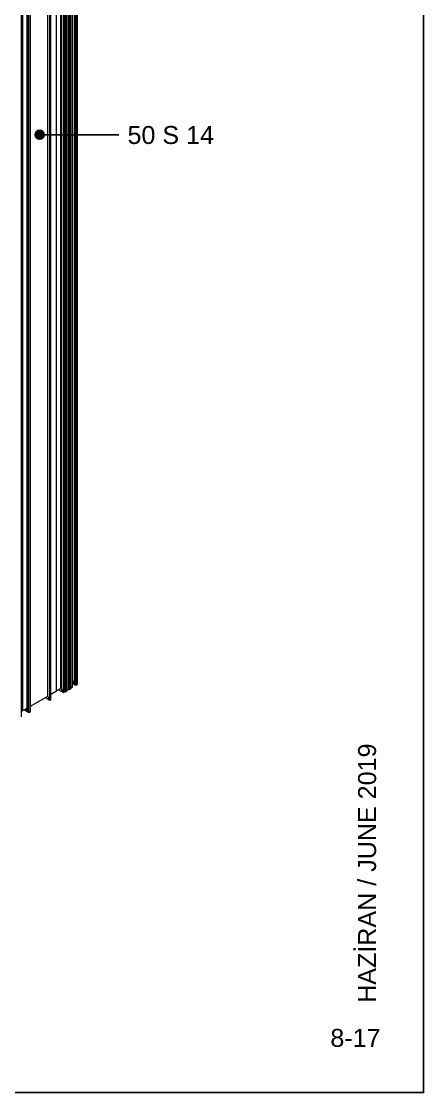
# Model space of a CAD drawing. Header units: millimetres. Extents: x 221 to 2771, y 196 to 840.
# Drawn here: x 1676.5 to 1721.3, y 195.6 to 314.9 of the extents above; entities that cross this region are included whole.
import ezdxf

# ---------------------------------------------------------------- set-up
doc = ezdxf.new("R2010")
doc.units = ezdxf.units.MM
doc.layers.add('antet_k', color=7, linetype='Continuous')
doc.layers.add('yazı_numara_k', color=21, linetype='Continuous')
doc.styles.get("Standard").update_dxf_attribs({"font": 'arial.ttf'})

# ---------------------------------------------------------------- blocks, each defined once
blk = doc.blocks.new('S1.A')
at = {"color": 252}
blk.add_lwpolyline([(2269.17, -494.13), (2269.17, -791.13), (2479.17, -791.13), (2479.17, -494.13)], close=True, dxfattribs=at)
blk = doc.blocks.new('S50_SYF1')
at = {"layer": 'antet_k', "color": 0}
blk.add_blockref('S1.A', (-1500.92, 2845.51), dxfattribs=at)
blk = doc.blocks.new('50S14_DK1')
at = {"layer": 'yazı_numara_k', "color": 21, "insert": (1981.13, 2486.36), "char_height": 2, "attachment_point": 7}
blk.add_mtext('{\\fArial|b0|i0|c162|p34;50 S 14}', dxfattribs=at)
blk = doc.blocks.new('yuvarlakk')
at = {"layer": 'yazı_numara_k'}
blk.add_hatch(color=21, dxfattribs=at).paths.add_polyline_path([(-159.09, 172.8, -1), (-160.09, 172.8, -1)])
at = {"layer": 'yazı_numara_k', "color": 21}
blk.add_circle((-159.59, 172.8), 0.5, dxfattribs=at)

msp = doc.modelspace()

# ---------------------------------------------------------------- linework, layer by layer
at = {"color": 8, "linetype": 'Continuous', "lineweight": 15}
for p, q in [((1681.611, 240.392), (1681.611, 366.129)), ((1681.625, 240.39), (1681.625, 366.137)), ((1681.808, 240.496), (1681.808, 366.243)), ((1681.813, 240.505), (1681.813, 366.245)), ((1681.829, 240.849), (1681.829, 366.255)), ((1681.836, 240.749), (1681.836, 366.259)), ((1681.841, 240.73), (1681.841, 366.262)), ((1681.959, 240.542), (1681.959, 366.288)), ((1681.997, 240.545), (1681.997, 366.291)), ((1682.044, 240.604), (1682.044, 366.35)), ((1682.046, 240.609), (1682.046, 366.38)), ((1682.219, 240.734), (1682.219, 366.48)), ((1682.226, 240.747), (1682.226, 366.484)), ((1682.432, 241.468), (1682.432, 366.603)), ((1682.458, 366.617), (1682.458, 241.104)), ((1682.464, 241.082), (1682.464, 366.621)), ((1682.491, 241.036), (1682.491, 366.637)), ((1682.501, 241.024), (1682.501, 366.642)), ((1682.576, 240.957), (1682.576, 366.686)), ((1682.598, 240.952), (1682.598, 366.698)), ((1682.751, 241.04), (1682.751, 366.787)), ((1682.757, 241.054), (1682.757, 366.79)), ((1679.701, 239.316), (1679.701, 365.026)), ((1679.733, 239.298), (1679.733, 365.045)), ((1679.786, 239.329), (1679.786, 365.075)), ((1679.793, 239.342), (1679.793, 365.079)), ((1680.417, 240.305), (1680.417, 365.44)), ((1680.449, 240.323), (1680.449, 365.458)), ((1680.926, 240.598), (1680.926, 365.733)), ((1680.979, 240.568), (1680.979, 365.764)), ((1681.202, 240.182), (1681.202, 365.893)), ((1681.234, 240.165), (1681.234, 365.911)), ((1681.388, 240.254), (1681.388, 366)), ((1681.416, 240.255), (1681.416, 366.001)), ((1681.438, 240.254), (1681.438, 366)), ((1681.54, 240.282), (1681.54, 366.028)), ((1681.553, 240.293), (1681.553, 366.095)), ((1677.527, 238.025), (1677.527, 363.771)), ((1679.452, 239.747), (1679.452, 364.882)), ((1676.532, 237.457), (1676.532, 363.197)), ((1676.662, 238.137), (1676.662, 363.272)), ((1676.694, 238.155), (1676.694, 363.29)), ((1677.166, 238.428), (1677.166, 363.563)), ((1677.215, 363.591), (1677.215, 238.081)), ((1677.219, 238.067), (1677.219, 363.593)), ((1677.246, 238.021), (1677.246, 363.609)), ((1677.253, 238.012), (1677.253, 363.613)), ((1677.345, 237.931), (1677.345, 363.666)), ((1677.359, 237.928), (1677.359, 363.674)), ((1682.432, 241.468), (1682.226, 241.349)), ((1682.226, 241.343), (1682.458, 241.21)), ((1682.458, 241.163), (1682.226, 241.297)), ((1682.226, 241.289), (1682.458, 241.156)), ((1682.226, 241.258), (1682.458, 241.124)), ((1682.226, 241.221), (1682.463, 241.084)), ((1682.226, 241.19), (1682.49, 241.038)), ((1682.226, 241.184), (1682.498, 241.026)), ((1682.226, 241.16), (1682.573, 240.96)), ((1682.226, 241.159), (1682.575, 240.958)), ((1682.253, 241.364), (1682.458, 241.246)), ((1682.458, 241.424), (1682.432, 241.468)), ((1682.49, 241.038), (1682.463, 241.084)), ((1682.491, 241.036), (1682.464, 241.082)), ((1682.576, 240.957), (1682.501, 241.024)), ((1682.751, 241.04), (1682.598, 240.952)), ((1677.527, 238.636), (1679.452, 239.747)), ((1679.701, 239.316), (1679.452, 239.747)), ((1679.7, 239.317), (1679.452, 239.747)), ((1680.417, 240.305), (1679.793, 239.944)), ((1680.449, 240.323), (1680.417, 240.341)), ((1680.926, 240.598), (1680.449, 240.323)), ((1680.698, 240.467), (1681.212, 240.17)), ((1680.705, 240.47), (1681.201, 240.184)), ((1680.927, 240.599), (1680.978, 240.57)), ((1681.202, 240.182), (1680.979, 240.568)), ((1681.201, 240.184), (1680.979, 240.568)), ((1681.388, 240.254), (1681.234, 240.165)), ((1681.387, 240.253), (1681.408, 240.241)), ((1681.391, 240.255), (1681.403, 240.248)), ((1681.393, 240.256), (1681.394, 240.256)), ((1681.414, 240.24), (1681.488, 240.252)), ((1681.438, 240.254), (1681.54, 240.282)), ((1681.553, 240.437), (1681.611, 240.392)), ((1681.553, 240.427), (1681.606, 240.396)), ((1681.553, 240.426), (1681.607, 240.395)), ((1681.808, 240.496), (1681.625, 240.39)), ((1681.836, 240.809), (1681.813, 240.823)), ((1681.813, 240.797), (1681.835, 240.784)), ((1681.813, 240.764), (1681.835, 240.751)), ((1681.813, 240.747), (1681.84, 240.731)), ((1681.813, 240.585), (1681.923, 240.522)), ((1681.813, 240.576), (1681.928, 240.51)), ((1681.829, 240.849), (1681.836, 240.847)), ((1681.835, 240.784), (1681.835, 240.751)), ((1681.84, 240.731), (1681.926, 240.564)), ((1681.841, 240.73), (1681.926, 240.565)), ((1681.923, 240.522), (1681.926, 240.564)), ((1681.959, 240.542), (1681.926, 240.565)), ((1681.926, 240.564), (1681.927, 240.564)), ((1681.968, 240.538), (1681.945, 240.515)), ((1682.044, 240.604), (1681.997, 240.545)), ((1682.219, 240.734), (1682.046, 240.634)), ((1679.197, 239.6), (1679.711, 239.304)), ((1679.204, 239.604), (1679.7, 239.317)), ((1679.786, 239.329), (1679.733, 239.298)), ((1676.532, 238.062), (1676.662, 238.137)), ((1676.694, 238.155), (1676.662, 238.174)), ((1676.694, 238.155), (1677.166, 238.428)), ((1676.825, 238.231), (1677.343, 237.932)), ((1676.826, 238.231), (1677.341, 237.934)), ((1676.85, 238.246), (1677.25, 238.015)), ((1676.854, 238.248), (1677.245, 238.022)), ((1676.881, 238.263), (1677.218, 238.068)), ((1676.902, 238.275), (1677.215, 238.095)), ((1676.936, 238.295), (1677.215, 238.134)), ((1677.215, 238.139), (1676.94, 238.297)), ((1676.976, 238.318), (1677.215, 238.18)), ((1676.998, 238.33), (1677.215, 238.205)), ((1677.084, 238.38), (1677.215, 238.305)), ((1677.089, 238.383), (1677.215, 238.31)), ((1677.089, 238.383), (1677.215, 238.31)), ((1677.105, 238.392), (1677.214, 238.329)), ((1677.144, 238.415), (1677.215, 238.374)), ((1677.214, 238.329), (1677.215, 238.346)), ((1677.245, 238.022), (1677.218, 238.068)), ((1677.246, 238.021), (1677.219, 238.067)), ((1677.345, 237.931), (1677.253, 238.012)), ((1677.359, 237.928), (1677.527, 238.025))]:
    msp.add_line(p, q, dxfattribs=at)
at = {"color": 8, "linetype": 'Continuous', "lineweight": 15, "flags": 128}
msp.add_lwpolyline([(1681.923, 240.522), (1681.924, 240.517), (1681.925, 240.513), (1681.927, 240.511), (1681.93, 240.509), (1681.933, 240.509), (1681.937, 240.51), (1681.941, 240.512), (1681.945, 240.515)], dxfattribs=at)
at = {"color": 8, "linetype": 'Continuous', "lineweight": 15}
for centre, radius, start, end in [((1682.585, 240.976), 0.0267, 284.5943, 299.42491), ((1682.743, 241.054), 0.016, 299.03989, 319.96802), ((1681.221, 240.188), 0.0267, 284.5943, 299.42491), ((1681.404, 240.222), 0.0352, 69.22928, 117.07832), ((1681.395, 240.247), 0.0087, 4.34353, 99.95811), ((1681.412, 240.248), 0.0087, 184.34353, 279.95811), ((1681.429, 240.29), 0.0368, 249.85147, 284.89033), ((1681.479, 240.28), 0.0301, 287.79527, 346.15052), ((1681.539, 240.296), 0.0148, 275.96394, 348.3993), ((1681.616, 240.407), 0.0186, 281.51, 299.19054), ((1681.804, 240.505), 0.00997, 298.48938, 325.38991), ((1681.976, 240.569), 0.0316, 237.66838, 311.02402), ((1682.038, 240.61), 0.00864, 319.08532, 358.89831), ((1682.212, 240.748), 0.016, 299.03989, 319.96802), ((1679.72, 239.322), 0.0267, 284.5943, 299.42491), ((1679.778, 239.343), 0.016, 299.03989, 319.96802), ((1676.523, 237.457), 0.00997, 298.48938, 325.38991), ((1677.35, 237.944), 0.0186, 281.51, 299.19054)]:
    msp.add_arc(centre, radius, start, end, dxfattribs=at)
for centre, major_axis, start_param, end_param in [((1682.479, 241.093), (-0.0159, 0.0276), 0.4922694, 1.5707557), ((1682.48, 241.091), (-0.0159, 0.0276), 0.7853575, 1.5707557), ((1682.507, 241.045), (-0.0159, 0.0276), 1.5707557, 2.0943545), ((1682.582, 240.979), (-0.0159, 0.0276), 2.0943545, 2.7924862), ((1682.581, 240.98), (-0.0159, 0.0276), 2.3562351, 3.141552), ((1682.735, 241.067), (-0.0159, 0.0276), 3.4906179, 3.9269502), ((1680.953, 240.553), (-0.0265, 0.0459), 4.7123483, 6.2831447), ((1681.217, 240.193), (-0.0159, 0.0276), 1.5707557, 2.3562351), ((1681.218, 240.191), (-0.0159, 0.0276), 1.5707557, 2.7924862), ((1681.403, 240.227), (-0.0159, 0.0276), 5.9340788, 6.2831447), ((1681.614, 240.408), (-0.0106, 0.0184), 2.1816209, 2.7129291), ((1681.798, 240.514), (-0.0106, 0.0184), 3.570175, 4.1016007), ((1681.853, 240.735), (-0.064, 0.11), 5.7595459, 5.9576885), ((1681.858, 240.771), (-0.0159, 0.0276), 0.4922694, 0.7853575), ((1681.858, 240.738), (-0.0159, 0.0276), 0.7853575, 1.4834892), ((1681.859, 240.737), (-0.0159, 0.0276), 0.7853575, 1.4834892), ((1682.203, 240.76), (-0.0159, 0.0276), 3.4906179, 3.9269502), ((1679.716, 239.327), (-0.0159, 0.0276), 1.5707557, 2.3562351), ((1679.717, 239.325), (-0.0159, 0.0276), 1.5707557, 2.7924862), ((1679.77, 239.355), (-0.0159, 0.0276), 3.4906179, 3.9269502), ((1676.517, 237.465), (-0.0106, 0.0184), 3.570175, 3.9269502), ((1677.187, 238.391), (-0.0212, 0.0367), 4.3441836, 6.2831447), ((1677.187, 238.393), (-0.0212, 0.0367), 4.2564745, 4.6897315), ((1677.229, 238.074), (-0.0106, 0.0184), 0.4257482, 1.5707557), ((1677.229, 238.319), (-0.0106, 0.0184), 0.7226936, 1.1449669), ((1677.23, 238.073), (-0.0106, 0.0184), 0.7853575, 1.5707557), ((1677.256, 238.027), (-0.0106, 0.0184), 1.5707557, 2.0943545), ((1677.348, 237.945), (-0.0106, 0.0184), 2.0943545, 2.7129291)]:
    msp.add_ellipse(centre, major_axis=major_axis, ratio=0.5773346, start_param=start_param, end_param=end_param, dxfattribs=at)
at = {"layer": 'yazı_numara_k', "color": 21}
msp.add_line((1678.56, 302.25), (1687.382, 302.25), dxfattribs=at)

# ---------------------------------------------------------------- block references
for name, p in [('S50_SYF1', (743.05, -1858.773)), ('50S14_DK1', (-292.794, -2185.166))]:
    msp.add_blockref(name, p)
at = {"rotation": 90}
msp.add_blockref('yuvarlakk', (1851.361, 461.836), dxfattribs=at)

# ---------------------------------------------------------------- texts
at = {"insert": (1714.007, 205.601), "char_height": 2, "width": 44.87301, "attachment_point": 1, "rotation": 90}
msp.add_mtext('{\\fArial Unicode MS|b0|i0|c0|p34;{\\C7;HAZİRAN / JUNE 2019}}', dxfattribs=at)
at = {"insert": (1716.51, 202.705), "char_height": 2, "width": 4.43689, "attachment_point": 3}
msp.add_mtext('{\\fArial Unicode MS|b0|i0|c0|p0;\\C7;8-17}', dxfattribs=at)

doc.saveas('drawing.dxf')
